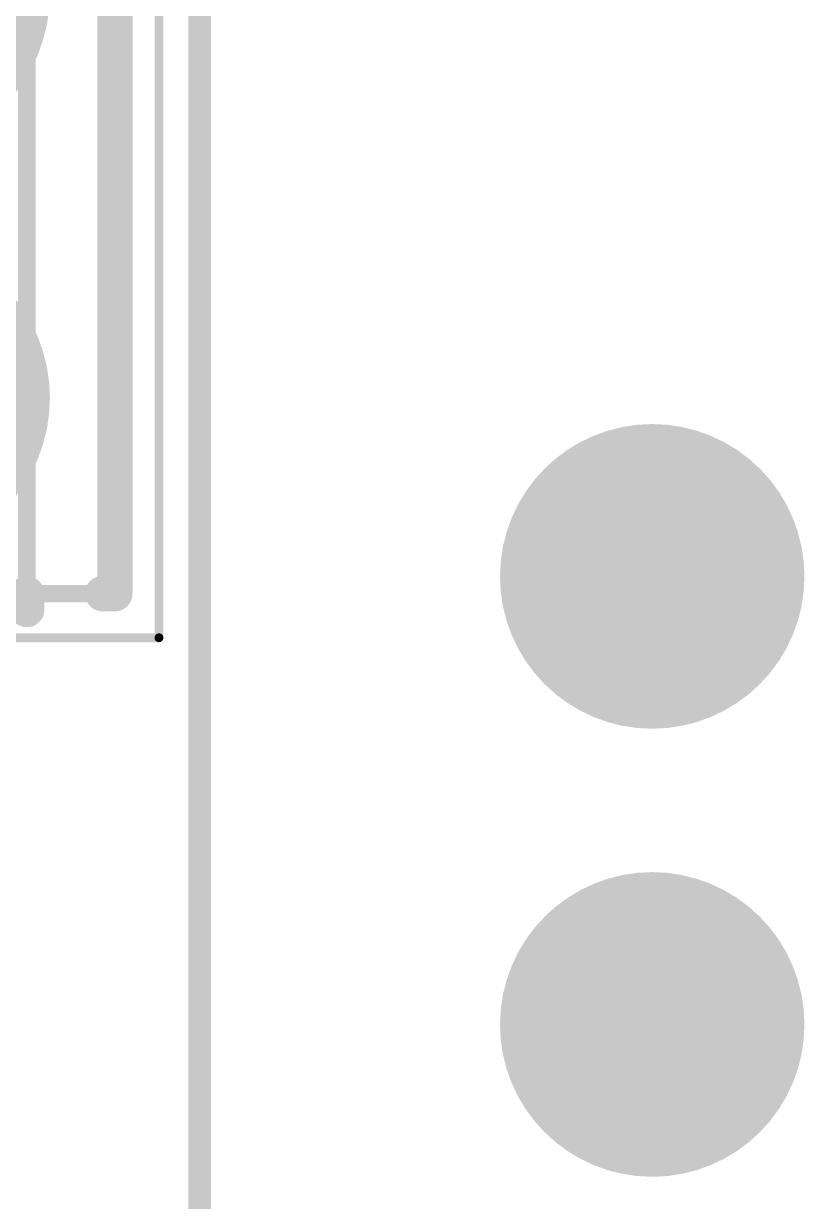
# Model space of a CAD drawing. Header units: millimetres. Extents: x 14 to 185, y 20 to 238.
# Drawn here: x 24.88 to 29.31, y 107.71 to 114.39 of the extents above; entities that cross this region are included whole.
import ezdxf

# ---------------------------------------------------------------- set-up
doc = ezdxf.new("R2010")
doc.units = ezdxf.units.MM
for name, color, linetype in [('BottomLayer', 5, 'Continuous'), ('BottomOverlay', 54, 'Continuous'), ('BottomSolder', 6, 'Continuous'), ('Mechanical1', 6, 'Continuous'), ('Mechanical13', 56, 'Continuous'), ('Mechanical15', 56, 'Continuous'), ('Mechanical9', 56, 'Continuous'), ('MultiLayer', 9, 'Continuous'), ('PadHoleLayer', 156, 'Continuous'), ('TopLayer', 1, 'Continuous'), ('TopOverlay', 2, 'Continuous'), ('TopSolder', 216, 'Continuous')]:
    doc.layers.add(name, color=color, linetype=linetype)

# ---------------------------------------------------------------- blocks, each defined once
blk = doc.blocks.new('TO_251_3_7')
at = {"layer": 'BottomLayer', "const_width": 0.8}
for points in [[(-0.4, 0, 1), (0.4, 0, 1)], [(-0.4, -2.29, 1), (0.4, -2.29, 1)]]:
    blk.add_lwpolyline(points, format="xyb", close=True, dxfattribs=at)
at = {"layer": 'BottomSolder', "const_width": 0.9016}
for points in [[(-0.4508, 0, 1), (0.4508, 0, 1)], [(-0.4508, -2.29, 1), (0.4508, -2.29, 1)]]:
    blk.add_lwpolyline(points, format="xyb", close=True, dxfattribs=at)
at = {"layer": 'Mechanical13', "const_width": 0.1}
for points in [[(0.77, -3.4), (0.77, 3.4)], [(1.27, -3.4), (1.27, 3.4)], [(-1.23, -3.4), (1.27, -3.4)]]:
    blk.add_lwpolyline(points, dxfattribs=at)
at = {"layer": 'Mechanical13', "const_width": 0.05}
for points in [[(0.745, -3.4, 1), (0.795, -3.4, 1)], [(1.245, -3.4, 1), (1.295, -3.4, 1)], [(1.245, -3.4, 1), (1.295, -3.4, 1)]]:
    blk.add_lwpolyline(points, format="xyb", close=True, dxfattribs=at)
at = {"layer": 'Mechanical15', "const_width": 0.05}
for points in [[(1.52, -3.65), (1.52, 3.65)], [(-1.48, -3.65), (1.52, -3.65)]]:
    blk.add_lwpolyline(points, dxfattribs=at)
at = {"layer": 'Mechanical15', "const_width": 0.025}
blk.add_lwpolyline([(1.5075, -3.65, 1), (1.5325, -3.65, 1)], format="xyb", close=True, dxfattribs=at)
blk.add_lwpolyline([(1.5075, -3.65, 1), (1.5325, -3.65, 1)], format="xyb", close=True, dxfattribs=at)
at = {"layer": 'MultiLayer', "const_width": 0.8}
for points in [[(-0.4, 0, 1), (0.4, 0, 1)], [(-0.4, -2.29, 1), (0.4, -2.29, 1)]]:
    blk.add_lwpolyline(points, format="xyb", close=True, dxfattribs=at)
at = {"layer": 'TopLayer', "const_width": 0.8}
for points in [[(-0.4, 0, 1), (0.4, 0, 1)], [(-0.4, -2.29, 1), (0.4, -2.29, 1)]]:
    blk.add_lwpolyline(points, format="xyb", close=True, dxfattribs=at)
at = {"layer": 'TopOverlay', "const_width": 0.2}
for points in [[(1.27, -3.4), (1.27, 3.4)], [(0.77, -3.49), (0.77, -3.4)], [(1.2, -3.4), (1.27, -3.4)]]:
    blk.add_lwpolyline(points, dxfattribs=at)
at = {"layer": 'TopOverlay', "const_width": 0.1}
for points in [[(0.72, -3.4, 1), (0.82, -3.4, 1)], [(1.15, -3.4, 1), (1.25, -3.4, 1)], [(1.22, -3.4, 1), (1.32, -3.4, 1)], [(1.22, -3.4, 1), (1.32, -3.4, 1)], [(0.72, -3.49, 1), (0.82, -3.49, 1)]]:
    blk.add_lwpolyline(points, format="xyb", close=True, dxfattribs=at)
at = {"layer": 'TopSolder', "const_width": 0.9016}
for points in [[(-0.4508, 0, 1), (0.4508, 0, 1)], [(-0.4508, -2.29, 1), (0.4508, -2.29, 1)]]:
    blk.add_lwpolyline(points, format="xyb", close=True, dxfattribs=at)
blk = doc.blocks.new('ADAFRUIT_390_B_12')
at = {"layer": 'BottomLayer', "const_width": 0.762}
for points in [[(7.493, -30.48, 1), (8.255, -30.48, 1)], [(10.033, -30.48, 1), (10.795, -30.48, 1)]]:
    blk.add_lwpolyline(points, format="xyb", close=True, dxfattribs=at)
at = {"layer": 'BottomOverlay', "const_width": 0.127}
blk.add_lwpolyline([(37.682, -33.047), (3, -33.047)], dxfattribs=at)
at = {"layer": 'BottomSolder', "const_width": 0.8636}
for points in [[(7.4422, -30.48, 1), (8.3058, -30.48, 1)], [(9.9822, -30.48, 1), (10.8458, -30.48, 1)]]:
    blk.add_lwpolyline(points, format="xyb", close=True, dxfattribs=at)
at = {"layer": 'MultiLayer', "const_width": 0.762}
for points in [[(7.493, -30.48, 1), (8.255, -30.48, 1)], [(10.033, -30.48, 1), (10.795, -30.48, 1)]]:
    blk.add_lwpolyline(points, format="xyb", close=True, dxfattribs=at)
at = {"layer": 'PadHoleLayer', "const_width": 0.4826}
for points in [[(7.6327, -30.48, 1), (8.1153, -30.48, 1)], [(10.1727, -30.48, 1), (10.6553, -30.48, 1)]]:
    blk.add_lwpolyline(points, format="xyb", close=True, dxfattribs=at)
at = {"layer": 'TopLayer', "const_width": 0.762}
for points in [[(7.493, -30.48, 1), (8.255, -30.48, 1)], [(10.033, -30.48, 1), (10.795, -30.48, 1)]]:
    blk.add_lwpolyline(points, format="xyb", close=True, dxfattribs=at)
at = {"layer": 'TopSolder', "const_width": 0.8636}
for points in [[(7.4422, -30.48, 1), (8.3058, -30.48, 1)], [(9.9822, -30.48, 1), (10.8458, -30.48, 1)]]:
    blk.add_lwpolyline(points, format="xyb", close=True, dxfattribs=at)

msp = doc.modelspace()

# ---------------------------------------------------------------- linework, layer by layer
at = {"layer": 'Mechanical1', "const_width": 0.127}
for points in [[(13.6718, 112.8225, -0.414214), (25.3737, 124.5244)], [(16.6913, 112.8225, -0.414481), (25.3737, 121.513)], [(18.927, 112.8225, -0.414214), (25.3737, 119.2692)], [(23.0259, 113.1284, -0.415183), (25.3737, 115.5022)]]:
    msp.add_lwpolyline(points, format="xyb", dxfattribs=at)
at = {"layer": 'Mechanical9', "const_width": 0.127}
msp.add_lwpolyline([(16.387, 112.8225, -0.414214), (25.3737, 121.8092)], format="xyb", dxfattribs=at)

# ---------------------------------------------------------------- block references
for name, p, rotation in [('ADAFRUIT_390_B_12', (58.928, 119.126), 270), ('TO_251_3_7', (24.13, 114.554), 360)]:
    msp.add_blockref(name, p, dxfattribs=dict(rotation=rotation))

doc.saveas('drawing.dxf')
